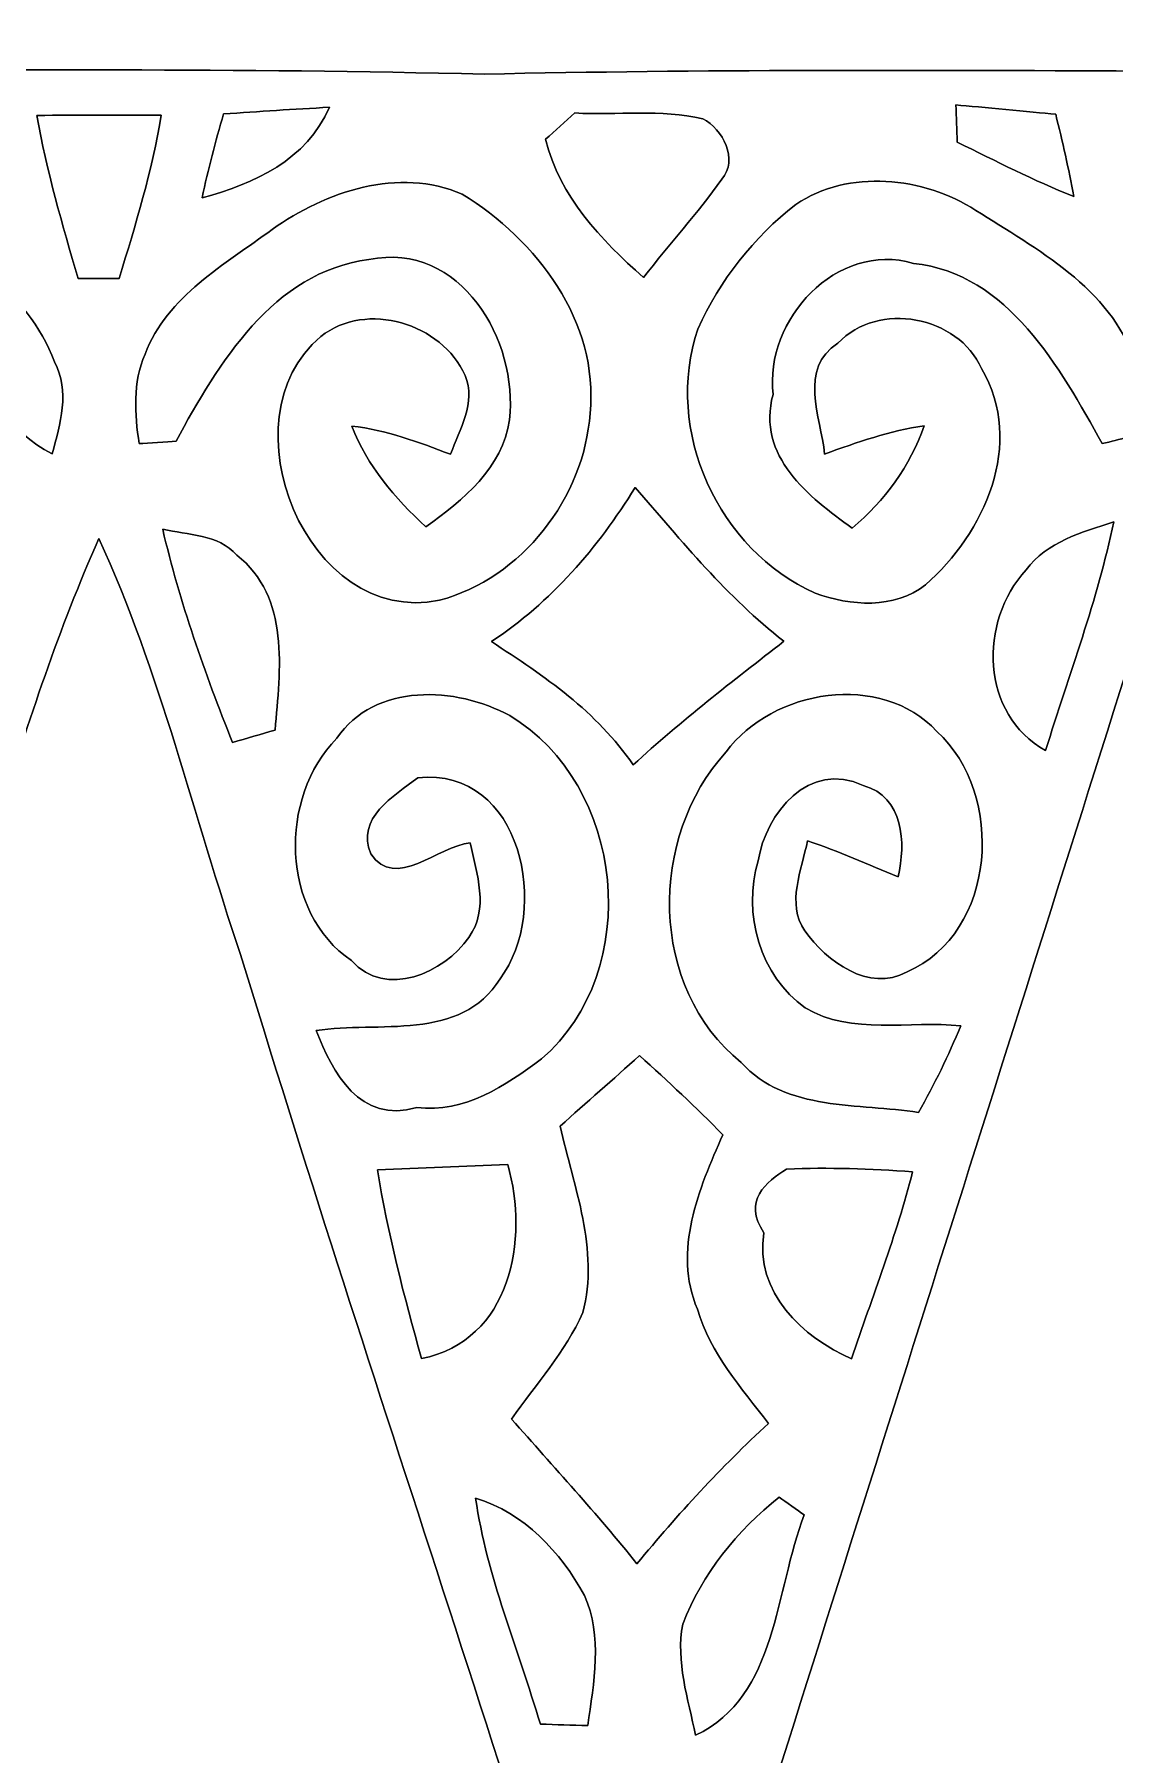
# Model space of a CAD drawing. Header units: centimetres. Extents: x -16.8 to 16.8, y -16.7 to 16.7.
# Drawn here: x -4.17 to -0.21, y 6.68 to 12.98 of the extents above; entities that cross this region are included whole.
import ezdxf

# ---------------------------------------------------------------- set-up
doc = ezdxf.new("R2010")
doc.units = ezdxf.units.CM
doc.header["$MEASUREMENT"] = 0
doc.layers.add('Layer 1', color=7, linetype='Continuous')

msp = doc.modelspace()

# ---------------------------------------------------------------- linework, layer by layer
at = {"layer": 'Layer 1', "color": 7}
for points, knots in [([(-16.77458, 16.66875), (-16.77458, 16.66875), (16.77458, 16.66875), (16.77458, 16.66875), (16.77458, 16.66875), (16.77458, 16.66875), (16.77458, -16.66875), (16.77458, -16.66875), (16.77458, -16.66875), (16.77458, -16.66875), (-16.77458, -16.66875), (-16.77458, -16.66875), (-16.77458, -16.66875), (-16.77458, -16.66875), (-16.77458, 16.66875), (-16.77458, 16.66875), (-16.77458, 16.66875), (-16.77458, 16.66875), (-16.77458, 16.66875), (-16.77458, 16.66875)], [0, 0, 0, 0, 0.1666667, 0.1666667, 0.1666667, 0.1666667, 0.3333333, 0.3333333, 0.3333333, 0.3333333, 0.5, 0.5, 0.5, 0.5, 0.6666667, 0.6666667, 0.6666667, 0.6666667, 1, 1, 1, 1]), ([(-7.87294, 12.85593), (-8.47725, 12.84817), (-9.08121, 12.80724), (-9.68481, 12.84817), (-9.68481, 12.84817), (-10.35509, 12.82629), (-11.02536, 12.84182), (-11.69529, 12.84993), (-11.69529, 12.84993), (-13.22881, 12.82912), (-14.76163, 12.84358), (-16.29481, 12.85099), (-16.29481, 12.85099), (-16.22743, 12.55395), (-16.135, 12.26326), (-16.04222, 11.97328), (-16.04222, 11.97328), (-15.32255, 9.66964), (-14.58489, 7.37235), (-13.84441, 5.07541), (-13.84441, 5.07541), (-13.78162, 5.19359), (-13.74105, 5.32201), (-13.69907, 5.4483), (-13.69907, 5.4483), (-13.28561, 6.72006), (-12.89368, 7.99818), (-12.48481, 9.27135), (-12.48481, 9.27135), (-12.29924, 9.88131), (-12.07135, 10.47821), (-11.91366, 11.09663), (-11.91366, 11.09663), (-11.88579, 11.09521), (-11.83076, 11.09274), (-11.80324, 11.09133), (-11.80324, 11.09133), (-11.53724, 10.2048), (-11.23139, 9.33132), (-10.96186, 8.4455), (-10.96186, 8.4455), (-10.6172, 7.33002), (-10.23514, 6.22512), (-9.92293, 5.10011), (-9.92293, 5.10011), (-9.90036, 5.10011), (-9.8552, 5.10011), (-9.83262, 5.10046), (-9.83262, 5.10046), (-9.24807, 7.11129), (-8.5531, 9.08826), (-7.95126, 11.09416), (-7.95126, 11.09416), (-7.92551, 11.09451), (-7.87365, 11.09451), (-7.84789, 11.09486), (-7.84789, 11.09486), (-7.34624, 9.54546), (-6.86118, 7.99042), (-6.36799, 6.43819), (-6.36799, 6.43819), (-6.23429, 5.99264), (-6.05543, 5.55978), (-5.969, 5.10081), (-5.969, 5.10081), (-5.94607, 5.10046), (-5.90091, 5.10011), (-5.87798, 5.10011), (-5.87798, 5.10011), (-5.39115, 6.78533), (-4.80307, 8.43915), (-4.29683, 10.11872), (-4.29683, 10.11872), (-4.19206, 10.46127), (-4.07882, 10.80206), (-3.93347, 11.13014), (-3.93347, 11.13014), (-3.70734, 10.64225), (-3.5874, 10.11555), (-3.41418, 9.60861), (-3.41418, 9.60861), (-2.95451, 8.09942), (-2.43523, 6.60929), (-1.98543, 5.09764), (-1.98543, 5.09764), (-1.96462, 5.0987), (-1.92264, 5.10081), (-1.90147, 5.10187), (-1.90147, 5.10187), (-1.81081, 5.55872), (-1.65418, 5.99757), (-1.50107, 6.43608), (-1.50107, 6.43608), (-1.01318, 7.98407), (-0.52211, 9.53064), (-0.03457, 11.07863), (-0.03457, 11.07863), (0.00423, 11.08498), (0.04339, 11.09098), (0.08255, 11.09698), (0.08255, 11.09698), (0.67874, 9.08826), (1.37336, 7.10988), (1.96815, 5.10046), (1.96815, 5.10046), (1.98896, 5.10046), (2.02988, 5.10081), (2.05034, 5.10081), (2.05034, 5.10081), (2.18899, 5.71112), (2.42358, 6.29356), (2.60174, 6.89257), (2.60174, 6.89257), (3.03071, 8.29804), (3.50097, 9.69045), (3.92959, 11.09592), (3.92959, 11.09592), (3.95676, 11.09486), (4.01108, 11.0931), (4.03825, 11.09204), (4.03825, 11.09204), (4.65455, 9.09179), (5.32765, 7.10847), (5.91996, 5.10117), (5.91996, 5.10117), (5.94113, 5.10117), (5.98276, 5.10081), (6.00393, 5.10081), (6.00393, 5.10081), (6.59059, 7.11059), (7.28733, 9.08685), (7.88564, 11.0931), (7.88564, 11.0931), (7.91104, 11.09274), (7.96219, 11.09239), (7.98759, 11.09239), (7.98759, 11.09239), (8.5725, 9.32427), (9.10625, 7.53921), (9.69045, 5.77074), (9.69045, 5.77074), (9.76806, 5.55237), (9.81886, 5.32624), (9.87107, 5.10011), (9.87107, 5.10011), (9.89224, 5.10046), (9.93493, 5.10117), (9.95609, 5.10152), (9.95609, 5.10152), (10.56146, 7.10706), (11.24656, 9.08861), (11.84381, 11.09663), (11.84381, 11.09663), (11.88156, 11.09098), (11.92001, 11.08498), (11.95881, 11.07863), (11.95881, 11.07863), (12.59417, 9.07274), (13.22035, 7.06296), (13.8811, 5.06518), (13.8811, 5.06518), (14.63534, 7.32719), (15.33631, 9.60684), (16.06021, 11.87838), (16.06021, 11.87838), (16.15581, 12.20999), (16.31209, 12.52714), (16.33714, 12.87568), (16.33714, 12.87568), (16.25212, 12.86157), (16.16745, 12.84499), (16.08173, 12.84429), (16.08173, 12.84429), (14.00845, 12.84922), (11.93447, 12.82665), (9.8612, 12.84534), (9.8612, 12.84534), (8.88541, 12.82488), (7.90892, 12.86651), (6.93314, 12.83017), (6.93314, 12.83017), (6.25546, 12.87286), (5.57883, 12.80654), (4.90149, 12.84358), (4.90149, 12.84358), (4.01955, 12.86651), (3.13725, 12.81818), (2.25566, 12.84534), (2.25566, 12.84534), (0.66358, 12.82136), (-0.93028, 12.86439), (-2.52236, 12.83017), (-2.52236, 12.83017), (-4.30601, 12.87321), (-6.08965, 12.8083), (-7.87294, 12.85593), (-7.87294, 12.85593), (-7.87294, 12.85593), (-7.87294, 12.85593), (-7.87294, 12.85593)], [0, 0, 0, 0, 0.0196078, 0.0196078, 0.0196078, 0.0196078, 0.0392157, 0.0392157, 0.0392157, 0.0392157, 0.0588235, 0.0588235, 0.0588235, 0.0588235, 0.0784314, 0.0784314, 0.0784314, 0.0784314, 0.0980392, 0.0980392, 0.0980392, 0.0980392, 0.1176471, 0.1176471, 0.1176471, 0.1176471, 0.1372549, 0.1372549, 0.1372549, 0.1372549, 0.1568627, 0.1568627, 0.1568627, 0.1568627, 0.1764706, 0.1764706, 0.1764706, 0.1764706, 0.1960784, 0.1960784, 0.1960784, 0.1960784, 0.2156863, 0.2156863, 0.2156863, 0.2156863, 0.2352941, 0.2352941, 0.2352941, 0.2352941, 0.254902, 0.254902, 0.254902, 0.254902, 0.2745098, 0.2745098, 0.2745098, 0.2745098, 0.2941176, 0.2941176, 0.2941176, 0.2941176, 0.3137255, 0.3137255, 0.3137255, 0.3137255, 0.3333333, 0.3333333, 0.3333333, 0.3333333, 0.3529412, 0.3529412, 0.3529412, 0.3529412, 0.372549, 0.372549, 0.372549, 0.372549, 0.3921569, 0.3921569, 0.3921569, 0.3921569, 0.4117647, 0.4117647, 0.4117647, 0.4117647, 0.4313725, 0.4313725, 0.4313725, 0.4313725, 0.4509804, 0.4509804, 0.4509804, 0.4509804, 0.4705882, 0.4705882, 0.4705882, 0.4705882, 0.4901961, 0.4901961, 0.4901961, 0.4901961, 0.5098039, 0.5098039, 0.5098039, 0.5098039, 0.5294118, 0.5294118, 0.5294118, 0.5294118, 0.5490196, 0.5490196, 0.5490196, 0.5490196, 0.5686275, 0.5686275, 0.5686275, 0.5686275, 0.5882353, 0.5882353, 0.5882353, 0.5882353, 0.6078431, 0.6078431, 0.6078431, 0.6078431, 0.627451, 0.627451, 0.627451, 0.627451, 0.6470588, 0.6470588, 0.6470588, 0.6470588, 0.6666667, 0.6666667, 0.6666667, 0.6666667, 0.6862745, 0.6862745, 0.6862745, 0.6862745, 0.7058824, 0.7058824, 0.7058824, 0.7058824, 0.7254902, 0.7254902, 0.7254902, 0.7254902, 0.745098, 0.745098, 0.745098, 0.745098, 0.7647059, 0.7647059, 0.7647059, 0.7647059, 0.7843137, 0.7843137, 0.7843137, 0.7843137, 0.8039216, 0.8039216, 0.8039216, 0.8039216, 0.8235294, 0.8235294, 0.8235294, 0.8235294, 0.8431373, 0.8431373, 0.8431373, 0.8431373, 0.8627451, 0.8627451, 0.8627451, 0.8627451, 0.8823529, 0.8823529, 0.8823529, 0.8823529, 0.9019608, 0.9019608, 0.9019608, 0.9019608, 0.9215686, 0.9215686, 0.9215686, 0.9215686, 0.9411765, 0.9411765, 0.9411765, 0.9411765, 0.9607843, 0.9607843, 0.9607843, 0.9607843, 1, 1, 1, 1]), ([(-0.79516, 12.71764), (-0.70379, 12.70917), (-0.52105, 12.69189), (-0.42968, 12.68307), (-0.42968, 12.68307), (-0.40464, 12.58358), (-0.38206, 12.48375), (-0.36336, 12.3825), (-0.36336, 12.3825), (-0.50941, 12.44036), (-0.64911, 12.51197), (-0.78987, 12.58111), (-0.78987, 12.58111), (-0.79163, 12.62662), (-0.79375, 12.67213), (-0.79516, 12.71764)], [0, 0, 0, 0, 0.2, 0.2, 0.2, 0.2, 0.4, 0.4, 0.4, 0.4, 0.6, 0.6, 0.6, 0.6, 1, 1, 1, 1]), ([(-4.15996, 12.67919), (-4.00826, 12.67989), (-3.85657, 12.68024), (-3.70452, 12.68024), (-3.70452, 12.68024), (-3.73733, 12.47634), (-3.79942, 12.27949), (-3.85868, 12.08229), (-3.85868, 12.08229), (-3.90913, 12.08229), (-3.95887, 12.08229), (-4.00897, 12.08193), (-4.00897, 12.08193), (-4.06718, 12.27914), (-4.12468, 12.47669), (-4.15996, 12.67919)], [0, 0, 0, 0, 0.2, 0.2, 0.2, 0.2, 0.4, 0.4, 0.4, 0.4, 0.6, 0.6, 0.6, 0.6, 1, 1, 1, 1]), ([(-3.47663, 12.68448), (-3.34751, 12.6933), (-3.21874, 12.70212), (-3.08892, 12.70882), (-3.08892, 12.70882), (-3.17112, 12.51797), (-3.36585, 12.42695), (-3.55529, 12.37791), (-3.55529, 12.37791), (-3.53342, 12.48128), (-3.50626, 12.58323), (-3.47663, 12.68448)], [0, 0, 0, 0, 0.25, 0.25, 0.25, 0.25, 0.5, 0.5, 0.5, 0.5, 1, 1, 1, 1]), ([(-2.19075, 12.68801), (-2.03588, 12.67883), (-1.87501, 12.70282), (-1.72226, 12.66649), (-1.72226, 12.66649), (-1.64783, 12.6298), (-1.59103, 12.51656), (-1.65206, 12.44565), (-1.65206, 12.44565), (-1.74061, 12.32076), (-1.84468, 12.20717), (-1.93851, 12.08652), (-1.93851, 12.08652), (-2.09585, 12.22304), (-2.24543, 12.38285), (-2.29799, 12.5917), (-2.29799, 12.5917), (-2.26201, 12.6238), (-2.22638, 12.6559), (-2.19075, 12.68801)], [0, 0, 0, 0, 0.1666667, 0.1666667, 0.1666667, 0.1666667, 0.3333333, 0.3333333, 0.3333333, 0.3333333, 0.5, 0.5, 0.5, 0.5, 0.6666667, 0.6666667, 0.6666667, 0.6666667, 1, 1, 1, 1]), ([(-5.41338, 12.29289), (-5.22041, 12.49151), (-4.90044, 12.452), (-4.67572, 12.32711), (-4.67572, 12.32711), (-4.44676, 12.18882), (-4.19488, 12.04242), (-4.0954, 11.77713), (-4.0954, 11.77713), (-4.0386, 11.66989), (-4.07423, 11.54959), (-4.10422, 11.44058), (-4.10422, 11.44058), (-4.42066, 11.60039), (-4.4577, 12.06429), (-4.84646, 12.12462), (-4.84646, 12.12462), (-5.22429, 12.28866), (-5.55166, 11.81841), (-5.41761, 11.48433), (-5.41761, 11.48433), (-5.37916, 11.33934), (-5.24475, 11.25961), (-5.13115, 11.17812), (-5.13115, 11.17812), (-5.04613, 11.29806), (-4.96429, 11.41977), (-4.89303, 11.54853), (-4.89303, 11.54853), (-5.02391, 11.51149), (-5.15479, 11.47127), (-5.29061, 11.45893), (-5.29061, 11.45893), (-5.2892, 11.59263), (-5.29943, 11.75491), (-5.17878, 11.84592), (-5.17878, 11.84592), (-5.03026, 11.99621), (-4.73886, 11.94929), (-4.64961, 11.75456), (-4.64961, 11.75456), (-4.51379, 11.43141), (-4.67642, 10.98197), (-5.03238, 10.88425), (-5.03238, 10.88425), (-5.41196, 10.87896), (-5.73652, 11.25538), (-5.73088, 11.62509), (-5.73088, 11.62509), (-5.76827, 11.89249), (-5.58659, 12.11404), (-5.41338, 12.29289)], [0, 0, 0, 0, 0.0714286, 0.0714286, 0.0714286, 0.0714286, 0.1428571, 0.1428571, 0.1428571, 0.1428571, 0.2142857, 0.2142857, 0.2142857, 0.2142857, 0.2857143, 0.2857143, 0.2857143, 0.2857143, 0.3571429, 0.3571429, 0.3571429, 0.3571429, 0.4285714, 0.4285714, 0.4285714, 0.4285714, 0.5, 0.5, 0.5, 0.5, 0.5714286, 0.5714286, 0.5714286, 0.5714286, 0.6428571, 0.6428571, 0.6428571, 0.6428571, 0.7142857, 0.7142857, 0.7142857, 0.7142857, 0.7857143, 0.7857143, 0.7857143, 0.7857143, 0.8571429, 0.8571429, 0.8571429, 0.8571429, 1, 1, 1, 1]), ([(-3.29883, 12.2615), (-3.10303, 12.4012), (-2.83528, 12.49151), (-2.60244, 12.39097), (-2.60244, 12.39097), (-2.33045, 12.22269), (-2.10114, 11.9253), (-2.13466, 11.5884), (-2.13466, 11.5884), (-2.15583, 11.28042), (-2.38478, 10.98409), (-2.6864, 10.90471), (-2.6864, 10.90471), (-3.17147, 10.80523), (-3.48051, 11.56794), (-3.12032, 11.86991), (-3.12032, 11.86991), (-2.9524, 12.00256), (-2.67688, 11.91824), (-2.59256, 11.72704), (-2.59256, 11.72704), (-2.55094, 11.62861), (-2.61197, 11.53019), (-2.64513, 11.43882), (-2.64513, 11.43882), (-2.76225, 11.48397), (-2.88114, 11.52701), (-3.00673, 11.54218), (-3.00673, 11.54218), (-2.95028, 11.39649), (-2.84939, 11.2776), (-2.73579, 11.17353), (-2.73579, 11.17353), (-2.59962, 11.2709), (-2.45463, 11.38837), (-2.42993, 11.56547), (-2.42993, 11.56547), (-2.39642, 11.85404), (-2.60738, 12.22057), (-2.94464, 12.15143), (-2.94464, 12.15143), (-3.29671, 12.10627), (-3.49532, 11.77114), (-3.65054, 11.48715), (-3.65054, 11.48715), (-3.68441, 11.48468), (-3.75214, 11.48009), (-3.78566, 11.47798), (-3.78566, 11.47798), (-3.80189, 11.58699), (-3.80965, 11.70164), (-3.76414, 11.80536), (-3.76414, 11.80536), (-3.683, 12.01667), (-3.47133, 12.13485), (-3.29883, 12.2615)], [0, 0, 0, 0, 0.0666667, 0.0666667, 0.0666667, 0.0666667, 0.1333333, 0.1333333, 0.1333333, 0.1333333, 0.2, 0.2, 0.2, 0.2, 0.2666667, 0.2666667, 0.2666667, 0.2666667, 0.3333333, 0.3333333, 0.3333333, 0.3333333, 0.4, 0.4, 0.4, 0.4, 0.4666667, 0.4666667, 0.4666667, 0.4666667, 0.5333333, 0.5333333, 0.5333333, 0.5333333, 0.6, 0.6, 0.6, 0.6, 0.6666667, 0.6666667, 0.6666667, 0.6666667, 0.7333333, 0.7333333, 0.7333333, 0.7333333, 0.8, 0.8, 0.8, 0.8, 0.8666667, 0.8666667, 0.8666667, 0.8666667, 1, 1, 1, 1]), ([(-1.38148, 12.35287), (-1.18816, 12.4841), (-0.91369, 12.45447), (-0.72214, 12.3317), (-0.72214, 12.3317), (-0.502, 12.19059), (-0.22684, 12.04771), (-0.14146, 11.77996), (-0.14146, 11.77996), (-0.10971, 11.6967), (-0.09701, 11.61203), (-0.06844, 11.52596), (-0.06844, 11.52596), (-0.13229, 11.50973), (-0.19579, 11.4935), (-0.25894, 11.47798), (-0.25894, 11.47798), (-0.41593, 11.75597), (-0.60184, 12.10028), (-0.95038, 12.13767), (-0.95038, 12.13767), (-1.23261, 12.21952), (-1.49578, 11.9313), (-1.46473, 11.65825), (-1.46473, 11.65825), (-1.52612, 11.43035), (-1.33315, 11.28254), (-1.1751, 11.16894), (-1.1751, 11.16894), (-1.05516, 11.26843), (-0.96273, 11.39543), (-0.91123, 11.54324), (-0.91123, 11.54324), (-1.03681, 11.52525), (-1.15676, 11.48292), (-1.27564, 11.43988), (-1.27564, 11.43988), (-1.29046, 11.57781), (-1.37266, 11.75244), (-1.22696, 11.84557), (-1.22696, 11.84557), (-1.0795, 12.00185), (-0.78775, 11.94576), (-0.70097, 11.75244), (-0.70097, 11.75244), (-0.54116, 11.47727), (-0.69074, 11.15025), (-0.90664, 10.96081), (-0.90664, 10.96081), (-1.01953, 10.87191), (-1.18181, 10.88319), (-1.31022, 10.93117), (-1.31022, 10.93117), (-1.66546, 11.0871), (-1.86619, 11.52737), (-1.7399, 11.89743), (-1.7399, 11.89743), (-1.66053, 12.07523), (-1.53529, 12.23363), (-1.38148, 12.35287)], [0, 0, 0, 0, 0.0625, 0.0625, 0.0625, 0.0625, 0.125, 0.125, 0.125, 0.125, 0.1875, 0.1875, 0.1875, 0.1875, 0.25, 0.25, 0.25, 0.25, 0.3125, 0.3125, 0.3125, 0.3125, 0.375, 0.375, 0.375, 0.375, 0.4375, 0.4375, 0.4375, 0.4375, 0.5, 0.5, 0.5, 0.5, 0.5625, 0.5625, 0.5625, 0.5625, 0.625, 0.625, 0.625, 0.625, 0.6875, 0.6875, 0.6875, 0.6875, 0.75, 0.75, 0.75, 0.75, 0.8125, 0.8125, 0.8125, 0.8125, 0.875, 0.875, 0.875, 0.875, 1, 1, 1, 1]), ([(-1.96956, 11.31782), (-1.79811, 11.12097), (-1.6323, 10.91565), (-1.42487, 10.75443), (-1.42487, 10.75443), (-1.6129, 10.60838), (-1.80164, 10.46374), (-1.97661, 10.30217), (-1.97661, 10.30217), (-2.10855, 10.4969), (-2.30258, 10.62743), (-2.4959, 10.75337), (-2.4959, 10.75337), (-2.27789, 10.89801), (-2.10573, 11.09557), (-1.96956, 11.31782)], [0, 0, 0, 0, 0.2, 0.2, 0.2, 0.2, 0.4, 0.4, 0.4, 0.4, 0.6, 0.6, 0.6, 0.6, 1, 1, 1, 1]), ([(-3.69958, 11.16471), (-3.6068, 11.14354), (-3.49673, 11.14707), (-3.42829, 11.07017), (-3.42829, 11.07017), (-3.2325, 10.916), (-3.26884, 10.65036), (-3.28824, 10.42987), (-3.28824, 10.42987), (-3.3401, 10.41471), (-3.39196, 10.39954), (-3.44346, 10.38437), (-3.44346, 10.38437), (-3.54612, 10.63837), (-3.63679, 10.89801), (-3.69958, 11.16471)], [0, 0, 0, 0, 0.2, 0.2, 0.2, 0.2, 0.4, 0.4, 0.4, 0.4, 0.6, 0.6, 0.6, 0.6, 1, 1, 1, 1]), ([(-0.53834, 11.01584), (-0.46214, 11.11885), (-0.33302, 11.15377), (-0.21731, 11.19117), (-0.21731, 11.19117), (-0.27658, 10.90577), (-0.38065, 10.63237), (-0.46673, 10.35473), (-0.46673, 10.35473), (-0.70485, 10.48667), (-0.71226, 10.82569), (-0.53834, 11.01584)], [0, 0, 0, 0, 0.25, 0.25, 0.25, 0.25, 0.5, 0.5, 0.5, 0.5, 1, 1, 1, 1]), ([(-1.63654, 10.34979), (-1.46579, 10.58016), (-1.06962, 10.64401), (-0.86431, 10.42494), (-0.86431, 10.42494), (-0.61383, 10.19246), (-0.64488, 9.68975), (-0.97402, 9.5444), (-0.97402, 9.5444), (-1.11478, 9.46926), (-1.26788, 9.5825), (-1.34832, 9.69469), (-1.34832, 9.69469), (-1.41676, 9.79523), (-1.35925, 9.91835), (-1.33844, 10.02453), (-1.33844, 10.02453), (-1.2259, 9.98537), (-1.11619, 9.93916), (-1.00683, 9.89224), (-1.00683, 9.89224), (-0.97755, 10.01712), (-0.98601, 10.18505), (-1.13418, 10.22667), (-1.13418, 10.22667), (-1.33385, 10.32051), (-1.4919, 10.12437), (-1.51871, 9.95116), (-1.51871, 9.95116), (-1.57833, 9.75889), (-1.5113, 9.53029), (-1.34691, 9.41317), (-1.34691, 9.41317), (-1.17651, 9.31157), (-0.96485, 9.3666), (-0.77752, 9.34755), (-0.77752, 9.34755), (-0.82197, 9.23854), (-0.87383, 9.13271), (-0.93204, 9.03005), (-0.93204, 9.03005), (-1.1497, 9.06604), (-1.4164, 9.03111), (-1.5815, 9.21314), (-1.5815, 9.21314), (-1.92123, 9.48725), (-1.92158, 10.03759), (-1.63654, 10.34979)], [0, 0, 0, 0, 0.0769231, 0.0769231, 0.0769231, 0.0769231, 0.1538462, 0.1538462, 0.1538462, 0.1538462, 0.2307692, 0.2307692, 0.2307692, 0.2307692, 0.3076923, 0.3076923, 0.3076923, 0.3076923, 0.3846154, 0.3846154, 0.3846154, 0.3846154, 0.4615385, 0.4615385, 0.4615385, 0.4615385, 0.5384615, 0.5384615, 0.5384615, 0.5384615, 0.6153846, 0.6153846, 0.6153846, 0.6153846, 0.6923077, 0.6923077, 0.6923077, 0.6923077, 0.7692308, 0.7692308, 0.7692308, 0.7692308, 0.8461538, 0.8461538, 0.8461538, 0.8461538, 1, 1, 1, 1]), ([(-3.06176, 10.39954), (-2.92312, 10.60415), (-2.62502, 10.58968), (-2.42888, 10.48244), (-2.42888, 10.48244), (-2.0066, 10.23091), (-1.93675, 9.55005), (-2.31211, 9.2262), (-2.31211, 9.2262), (-2.4451, 9.12883), (-2.59327, 9.02617), (-2.76931, 9.04875), (-2.76931, 9.04875), (-2.97603, 8.98596), (-3.07904, 9.17751), (-3.13725, 9.33027), (-3.13725, 9.33027), (-2.91253, 9.36519), (-2.60773, 9.28758), (-2.46415, 9.51936), (-2.46415, 9.51936), (-2.27718, 9.76877), (-2.38407, 10.29511), (-2.76578, 10.2549), (-2.76578, 10.2549), (-2.85397, 10.18752), (-2.99332, 10.10779), (-2.93723, 9.97656), (-2.93723, 9.97656), (-2.84833, 9.84109), (-2.69028, 10.00548), (-2.57387, 10.01712), (-2.57387, 10.01712), (-2.54988, 9.90494), (-2.50296, 9.77477), (-2.57881, 9.67105), (-2.57881, 9.67105), (-2.66841, 9.54052), (-2.88255, 9.44527), (-3.00814, 9.58603), (-3.00814, 9.58603), (-3.26884, 9.76277), (-3.27589, 10.18293), (-3.06176, 10.39954)], [0, 0, 0, 0, 0.0833333, 0.0833333, 0.0833333, 0.0833333, 0.1666667, 0.1666667, 0.1666667, 0.1666667, 0.25, 0.25, 0.25, 0.25, 0.3333333, 0.3333333, 0.3333333, 0.3333333, 0.4166667, 0.4166667, 0.4166667, 0.4166667, 0.5, 0.5, 0.5, 0.5, 0.5833333, 0.5833333, 0.5833333, 0.5833333, 0.6666667, 0.6666667, 0.6666667, 0.6666667, 0.75, 0.75, 0.75, 0.75, 0.8333333, 0.8333333, 0.8333333, 0.8333333, 1, 1, 1, 1]), ([(-2.24437, 8.98031), (-2.14736, 9.06604), (-2.05034, 9.15211), (-1.95368, 9.23819), (-1.95368, 9.23819), (-1.84891, 9.14435), (-1.7466, 9.0484), (-1.64818, 8.94856), (-1.64818, 8.94856), (-1.73602, 8.75171), (-1.83303, 8.52417), (-1.74131, 8.31003), (-1.74131, 8.31003), (-1.6951, 8.14776), (-1.5808, 8.02322), (-1.48131, 7.89234), (-1.48131, 7.89234), (-1.65418, 7.73254), (-1.81398, 7.56038), (-1.96286, 7.37799), (-1.96286, 7.37799), (-2.10891, 7.56144), (-2.26766, 7.73289), (-2.42217, 7.90822), (-2.42217, 7.90822), (-2.33292, 8.03592), (-2.22497, 8.15446), (-2.16112, 8.29769), (-2.16112, 8.29769), (-2.10079, 8.5284), (-2.19428, 8.75736), (-2.24437, 8.98031)], [0, 0, 0, 0, 0.1111111, 0.1111111, 0.1111111, 0.1111111, 0.2222222, 0.2222222, 0.2222222, 0.2222222, 0.3333333, 0.3333333, 0.3333333, 0.3333333, 0.4444444, 0.4444444, 0.4444444, 0.4444444, 0.5555556, 0.5555556, 0.5555556, 0.5555556, 0.6666667, 0.6666667, 0.6666667, 0.6666667, 0.7777778, 0.7777778, 0.7777778, 0.7777778, 1, 1, 1, 1]), ([(-2.91324, 8.82015), (-2.75484, 8.82756), (-2.59539, 8.83391), (-2.43628, 8.84026), (-2.43628, 8.84026), (-2.35656, 8.56474), (-2.42535, 8.19573), (-2.75202, 8.12941), (-2.75202, 8.12941), (-2.81517, 8.35731), (-2.87549, 8.58661), (-2.91324, 8.82015)], [0, 0, 0, 0, 0.25, 0.25, 0.25, 0.25, 0.5, 0.5, 0.5, 0.5, 1, 1, 1, 1]), ([(-1.41534, 8.82297), (-1.26224, 8.83003), (-1.10737, 8.82368), (-0.95391, 8.81345), (-0.95391, 8.81345), (-1.01212, 8.58026), (-1.10102, 8.35695), (-1.17687, 8.12906), (-1.17687, 8.12906), (-1.35678, 8.20632), (-1.53317, 8.37318), (-1.49825, 8.59014), (-1.49825, 8.59014), (-1.57692, 8.70585), (-1.48978, 8.77711), (-1.41534, 8.82297)], [0, 0, 0, 0, 0.2, 0.2, 0.2, 0.2, 0.4, 0.4, 0.4, 0.4, 0.6, 0.6, 0.6, 0.6, 1, 1, 1, 1]), ([(-2.55376, 7.61859), (-2.3749, 7.56567), (-2.24331, 7.42209), (-2.15512, 7.26264), (-2.15512, 7.26264), (-2.08774, 7.11376), (-2.1209, 6.94267), (-2.14313, 6.78639), (-2.14313, 6.78639), (-2.20133, 6.78815), (-2.25919, 6.78991), (-2.31669, 6.79168), (-2.31669, 6.79168), (-2.39854, 7.06614), (-2.51248, 7.33354), (-2.55376, 7.61859)], [0, 0, 0, 0, 0.2, 0.2, 0.2, 0.2, 0.4, 0.4, 0.4, 0.4, 0.6, 0.6, 0.6, 0.6, 1, 1, 1, 1]), ([(-1.79529, 7.15751), (-1.72367, 7.34201), (-1.59667, 7.50076), (-1.4418, 7.62212), (-1.4418, 7.62212), (-1.41887, 7.60589), (-1.37336, 7.57343), (-1.35043, 7.55721), (-1.35043, 7.55721), (-1.45874, 7.27992), (-1.44568, 6.89645), (-1.74801, 6.75076), (-1.74801, 6.75076), (-1.77553, 6.88269), (-1.82139, 7.02204), (-1.79529, 7.15751)], [0, 0, 0, 0, 0.2, 0.2, 0.2, 0.2, 0.4, 0.4, 0.4, 0.4, 0.6, 0.6, 0.6, 0.6, 1, 1, 1, 1])]:
    msp.add_open_spline(points, degree=3, knots=knots, dxfattribs=at)
at = {"layer": 'Layer 1', "color": 252}
for points, knots in [([(-7.87294, 12.85593), (-6.08965, 12.8083), (-4.30601, 12.87321), (-2.52236, 12.83017), (-2.52236, 12.83017), (-0.93028, 12.86439), (0.66358, 12.82136), (2.25566, 12.84534), (2.25566, 12.84534), (3.13725, 12.81818), (4.01955, 12.86651), (4.90149, 12.84358), (4.90149, 12.84358), (5.57883, 12.80654), (6.25546, 12.87286), (6.93314, 12.83017), (6.93314, 12.83017), (7.90892, 12.86651), (8.88541, 12.82488), (9.8612, 12.84534), (9.8612, 12.84534), (11.93447, 12.82665), (14.00845, 12.84922), (16.08173, 12.84429), (16.08173, 12.84429), (16.16745, 12.84499), (16.25212, 12.86157), (16.33714, 12.87568), (16.33714, 12.87568), (16.31209, 12.52714), (16.15581, 12.20999), (16.06021, 11.87838), (16.06021, 11.87838), (15.33631, 9.60684), (14.63534, 7.32719), (13.8811, 5.06518), (13.8811, 5.06518), (13.22035, 7.06296), (12.59417, 9.07274), (11.95881, 11.07863), (11.95881, 11.07863), (11.92001, 11.08498), (11.88156, 11.09098), (11.84381, 11.09663), (11.84381, 11.09663), (11.24656, 9.08861), (10.56146, 7.10706), (9.95609, 5.10152), (9.95609, 5.10152), (9.93493, 5.10117), (9.89224, 5.10046), (9.87107, 5.10011), (9.87107, 5.10011), (9.81886, 5.32624), (9.76806, 5.55237), (9.69045, 5.77074), (9.69045, 5.77074), (9.10625, 7.53921), (8.5725, 9.32427), (7.98759, 11.09239), (7.98759, 11.09239), (7.96219, 11.09239), (7.91104, 11.09274), (7.88564, 11.0931), (7.88564, 11.0931), (7.28733, 9.08685), (6.59059, 7.11059), (6.00393, 5.10081), (6.00393, 5.10081), (5.98276, 5.10081), (5.94113, 5.10117), (5.91996, 5.10117), (5.91996, 5.10117), (5.32765, 7.10847), (4.65455, 9.09179), (4.03825, 11.09204), (4.03825, 11.09204), (4.01108, 11.0931), (3.95676, 11.09486), (3.92959, 11.09592), (3.92959, 11.09592), (3.50097, 9.69045), (3.03071, 8.29804), (2.60174, 6.89257), (2.60174, 6.89257), (2.42358, 6.29356), (2.18899, 5.71112), (2.05034, 5.10081), (2.05034, 5.10081), (2.02988, 5.10081), (1.98896, 5.10046), (1.96815, 5.10046), (1.96815, 5.10046), (1.37336, 7.10988), (0.67874, 9.08826), (0.08255, 11.09698), (0.08255, 11.09698), (0.04339, 11.09098), (0.00423, 11.08498), (-0.03457, 11.07863), (-0.03457, 11.07863), (-0.52211, 9.53064), (-1.01318, 7.98407), (-1.50107, 6.43608), (-1.50107, 6.43608), (-1.65418, 5.99757), (-1.81081, 5.55872), (-1.90147, 5.10187), (-1.90147, 5.10187), (-1.92264, 5.10081), (-1.96462, 5.0987), (-1.98543, 5.09764), (-1.98543, 5.09764), (-2.43523, 6.60929), (-2.95451, 8.09942), (-3.41418, 9.60861), (-3.41418, 9.60861), (-3.5874, 10.11555), (-3.70734, 10.64225), (-3.93347, 11.13014), (-3.93347, 11.13014), (-4.07882, 10.80206), (-4.19206, 10.46127), (-4.29683, 10.11872), (-4.29683, 10.11872), (-4.80307, 8.43915), (-5.39115, 6.78533), (-5.87798, 5.10011), (-5.87798, 5.10011), (-5.90091, 5.10011), (-5.94607, 5.10046), (-5.969, 5.10081), (-5.969, 5.10081), (-6.05543, 5.55978), (-6.23429, 5.99264), (-6.36799, 6.43819), (-6.36799, 6.43819), (-6.86118, 7.99042), (-7.34624, 9.54546), (-7.84789, 11.09486), (-7.84789, 11.09486), (-7.87365, 11.09451), (-7.92551, 11.09451), (-7.95126, 11.09416), (-7.95126, 11.09416), (-8.5531, 9.08826), (-9.24807, 7.11129), (-9.83262, 5.10046), (-9.83262, 5.10046), (-9.8552, 5.10011), (-9.90036, 5.10011), (-9.92293, 5.10011), (-9.92293, 5.10011), (-10.23514, 6.22512), (-10.6172, 7.33002), (-10.96186, 8.4455), (-10.96186, 8.4455), (-11.23139, 9.33132), (-11.53724, 10.2048), (-11.80324, 11.09133), (-11.80324, 11.09133), (-11.83076, 11.09274), (-11.88579, 11.09521), (-11.91366, 11.09663), (-11.91366, 11.09663), (-12.07135, 10.47821), (-12.29924, 9.88131), (-12.48481, 9.27135), (-12.48481, 9.27135), (-12.89368, 7.99818), (-13.28561, 6.72006), (-13.69907, 5.4483), (-13.69907, 5.4483), (-13.74105, 5.32201), (-13.78162, 5.19359), (-13.84441, 5.07541), (-13.84441, 5.07541), (-14.58489, 7.37235), (-15.32255, 9.66964), (-16.04222, 11.97328), (-16.04222, 11.97328), (-16.135, 12.26326), (-16.22743, 12.55395), (-16.29481, 12.85099), (-16.29481, 12.85099), (-14.76163, 12.84358), (-13.22881, 12.82912), (-11.69529, 12.84993), (-11.69529, 12.84993), (-11.02536, 12.84182), (-10.35509, 12.82629), (-9.68481, 12.84817), (-9.68481, 12.84817), (-9.08121, 12.80724), (-8.47725, 12.84817), (-7.87294, 12.85593), (-7.87294, 12.85593), (-7.87294, 12.85593), (-7.87294, 12.85593), (-7.87294, 12.85593)], [0, 0, 0, 0, 0.0196078, 0.0196078, 0.0196078, 0.0196078, 0.0392157, 0.0392157, 0.0392157, 0.0392157, 0.0588235, 0.0588235, 0.0588235, 0.0588235, 0.0784314, 0.0784314, 0.0784314, 0.0784314, 0.0980392, 0.0980392, 0.0980392, 0.0980392, 0.1176471, 0.1176471, 0.1176471, 0.1176471, 0.1372549, 0.1372549, 0.1372549, 0.1372549, 0.1568627, 0.1568627, 0.1568627, 0.1568627, 0.1764706, 0.1764706, 0.1764706, 0.1764706, 0.1960784, 0.1960784, 0.1960784, 0.1960784, 0.2156863, 0.2156863, 0.2156863, 0.2156863, 0.2352941, 0.2352941, 0.2352941, 0.2352941, 0.254902, 0.254902, 0.254902, 0.254902, 0.2745098, 0.2745098, 0.2745098, 0.2745098, 0.2941176, 0.2941176, 0.2941176, 0.2941176, 0.3137255, 0.3137255, 0.3137255, 0.3137255, 0.3333333, 0.3333333, 0.3333333, 0.3333333, 0.3529412, 0.3529412, 0.3529412, 0.3529412, 0.372549, 0.372549, 0.372549, 0.372549, 0.3921569, 0.3921569, 0.3921569, 0.3921569, 0.4117647, 0.4117647, 0.4117647, 0.4117647, 0.4313725, 0.4313725, 0.4313725, 0.4313725, 0.4509804, 0.4509804, 0.4509804, 0.4509804, 0.4705882, 0.4705882, 0.4705882, 0.4705882, 0.4901961, 0.4901961, 0.4901961, 0.4901961, 0.5098039, 0.5098039, 0.5098039, 0.5098039, 0.5294118, 0.5294118, 0.5294118, 0.5294118, 0.5490196, 0.5490196, 0.5490196, 0.5490196, 0.5686275, 0.5686275, 0.5686275, 0.5686275, 0.5882353, 0.5882353, 0.5882353, 0.5882353, 0.6078431, 0.6078431, 0.6078431, 0.6078431, 0.627451, 0.627451, 0.627451, 0.627451, 0.6470588, 0.6470588, 0.6470588, 0.6470588, 0.6666667, 0.6666667, 0.6666667, 0.6666667, 0.6862745, 0.6862745, 0.6862745, 0.6862745, 0.7058824, 0.7058824, 0.7058824, 0.7058824, 0.7254902, 0.7254902, 0.7254902, 0.7254902, 0.745098, 0.745098, 0.745098, 0.745098, 0.7647059, 0.7647059, 0.7647059, 0.7647059, 0.7843137, 0.7843137, 0.7843137, 0.7843137, 0.8039216, 0.8039216, 0.8039216, 0.8039216, 0.8235294, 0.8235294, 0.8235294, 0.8235294, 0.8431373, 0.8431373, 0.8431373, 0.8431373, 0.8627451, 0.8627451, 0.8627451, 0.8627451, 0.8823529, 0.8823529, 0.8823529, 0.8823529, 0.9019608, 0.9019608, 0.9019608, 0.9019608, 0.9215686, 0.9215686, 0.9215686, 0.9215686, 0.9411765, 0.9411765, 0.9411765, 0.9411765, 0.9607843, 0.9607843, 0.9607843, 0.9607843, 1, 1, 1, 1]), ([(-0.79516, 12.71764), (-0.79375, 12.67213), (-0.79163, 12.62662), (-0.78987, 12.58111), (-0.78987, 12.58111), (-0.64911, 12.51197), (-0.50941, 12.44036), (-0.36336, 12.3825), (-0.36336, 12.3825), (-0.38206, 12.48375), (-0.40464, 12.58358), (-0.42968, 12.68307), (-0.42968, 12.68307), (-0.52105, 12.69189), (-0.70379, 12.70917), (-0.79516, 12.71764), (-0.79516, 12.71764), (-0.79516, 12.71764), (-0.79516, 12.71764), (-0.79516, 12.71764)], [0, 0, 0, 0, 0.1666667, 0.1666667, 0.1666667, 0.1666667, 0.3333333, 0.3333333, 0.3333333, 0.3333333, 0.5, 0.5, 0.5, 0.5, 0.6666667, 0.6666667, 0.6666667, 0.6666667, 1, 1, 1, 1]), ([(-4.15996, 12.67919), (-4.12468, 12.47669), (-4.06718, 12.27914), (-4.00897, 12.08193), (-4.00897, 12.08193), (-3.95887, 12.08229), (-3.90913, 12.08229), (-3.85868, 12.08229), (-3.85868, 12.08229), (-3.79942, 12.27949), (-3.73733, 12.47634), (-3.70452, 12.68024), (-3.70452, 12.68024), (-3.85657, 12.68024), (-4.00826, 12.67989), (-4.15996, 12.67919), (-4.15996, 12.67919), (-4.15996, 12.67919), (-4.15996, 12.67919), (-4.15996, 12.67919)], [0, 0, 0, 0, 0.1666667, 0.1666667, 0.1666667, 0.1666667, 0.3333333, 0.3333333, 0.3333333, 0.3333333, 0.5, 0.5, 0.5, 0.5, 0.6666667, 0.6666667, 0.6666667, 0.6666667, 1, 1, 1, 1]), ([(-3.47663, 12.68448), (-3.50626, 12.58323), (-3.53342, 12.48128), (-3.55529, 12.37791), (-3.55529, 12.37791), (-3.36585, 12.42695), (-3.17112, 12.51797), (-3.08892, 12.70882), (-3.08892, 12.70882), (-3.21874, 12.70212), (-3.34751, 12.6933), (-3.47663, 12.68448), (-3.47663, 12.68448), (-3.47663, 12.68448), (-3.47663, 12.68448), (-3.47663, 12.68448)], [0, 0, 0, 0, 0.2, 0.2, 0.2, 0.2, 0.4, 0.4, 0.4, 0.4, 0.6, 0.6, 0.6, 0.6, 1, 1, 1, 1]), ([(-2.19075, 12.68801), (-2.22638, 12.6559), (-2.26201, 12.6238), (-2.29799, 12.5917), (-2.29799, 12.5917), (-2.24543, 12.38285), (-2.09585, 12.22304), (-1.93851, 12.08652), (-1.93851, 12.08652), (-1.84468, 12.20717), (-1.74061, 12.32076), (-1.65206, 12.44565), (-1.65206, 12.44565), (-1.59103, 12.51656), (-1.64783, 12.6298), (-1.72226, 12.66649), (-1.72226, 12.66649), (-1.87501, 12.70282), (-2.03588, 12.67883), (-2.19075, 12.68801), (-2.19075, 12.68801), (-2.19075, 12.68801), (-2.19075, 12.68801), (-2.19075, 12.68801)], [0, 0, 0, 0, 0.1428571, 0.1428571, 0.1428571, 0.1428571, 0.2857143, 0.2857143, 0.2857143, 0.2857143, 0.4285714, 0.4285714, 0.4285714, 0.4285714, 0.5714286, 0.5714286, 0.5714286, 0.5714286, 0.7142857, 0.7142857, 0.7142857, 0.7142857, 1, 1, 1, 1]), ([(-5.41338, 12.29289), (-5.58659, 12.11404), (-5.76827, 11.89249), (-5.73088, 11.62509), (-5.73088, 11.62509), (-5.73652, 11.25538), (-5.41196, 10.87896), (-5.03238, 10.88425), (-5.03238, 10.88425), (-4.67642, 10.98197), (-4.51379, 11.43141), (-4.64961, 11.75456), (-4.64961, 11.75456), (-4.73886, 11.94929), (-5.03026, 11.99621), (-5.17878, 11.84592), (-5.17878, 11.84592), (-5.29943, 11.75491), (-5.2892, 11.59263), (-5.29061, 11.45893), (-5.29061, 11.45893), (-5.15479, 11.47127), (-5.02391, 11.51149), (-4.89303, 11.54853), (-4.89303, 11.54853), (-4.96429, 11.41977), (-5.04613, 11.29806), (-5.13115, 11.17812), (-5.13115, 11.17812), (-5.24475, 11.25961), (-5.37916, 11.33934), (-5.41761, 11.48433), (-5.41761, 11.48433), (-5.55166, 11.81841), (-5.22429, 12.28866), (-4.84646, 12.12462), (-4.84646, 12.12462), (-4.4577, 12.06429), (-4.42066, 11.60039), (-4.10422, 11.44058), (-4.10422, 11.44058), (-4.07423, 11.54959), (-4.0386, 11.66989), (-4.0954, 11.77713), (-4.0954, 11.77713), (-4.19488, 12.04242), (-4.44676, 12.18882), (-4.67572, 12.32711), (-4.67572, 12.32711), (-4.90044, 12.452), (-5.22041, 12.49151), (-5.41338, 12.29289), (-5.41338, 12.29289), (-5.41338, 12.29289), (-5.41338, 12.29289), (-5.41338, 12.29289)], [0, 0, 0, 0, 0.0666667, 0.0666667, 0.0666667, 0.0666667, 0.1333333, 0.1333333, 0.1333333, 0.1333333, 0.2, 0.2, 0.2, 0.2, 0.2666667, 0.2666667, 0.2666667, 0.2666667, 0.3333333, 0.3333333, 0.3333333, 0.3333333, 0.4, 0.4, 0.4, 0.4, 0.4666667, 0.4666667, 0.4666667, 0.4666667, 0.5333333, 0.5333333, 0.5333333, 0.5333333, 0.6, 0.6, 0.6, 0.6, 0.6666667, 0.6666667, 0.6666667, 0.6666667, 0.7333333, 0.7333333, 0.7333333, 0.7333333, 0.8, 0.8, 0.8, 0.8, 0.8666667, 0.8666667, 0.8666667, 0.8666667, 1, 1, 1, 1]), ([(-3.29883, 12.2615), (-3.47133, 12.13485), (-3.683, 12.01667), (-3.76414, 11.80536), (-3.76414, 11.80536), (-3.80965, 11.70164), (-3.80189, 11.58699), (-3.78566, 11.47798), (-3.78566, 11.47798), (-3.75214, 11.48009), (-3.68441, 11.48468), (-3.65054, 11.48715), (-3.65054, 11.48715), (-3.49532, 11.77114), (-3.29671, 12.10627), (-2.94464, 12.15143), (-2.94464, 12.15143), (-2.60738, 12.22057), (-2.39642, 11.85404), (-2.42993, 11.56547), (-2.42993, 11.56547), (-2.45463, 11.38837), (-2.59962, 11.2709), (-2.73579, 11.17353), (-2.73579, 11.17353), (-2.84939, 11.2776), (-2.95028, 11.39649), (-3.00673, 11.54218), (-3.00673, 11.54218), (-2.88114, 11.52701), (-2.76225, 11.48397), (-2.64513, 11.43882), (-2.64513, 11.43882), (-2.61197, 11.53019), (-2.55094, 11.62861), (-2.59256, 11.72704), (-2.59256, 11.72704), (-2.67688, 11.91824), (-2.9524, 12.00256), (-3.12032, 11.86991), (-3.12032, 11.86991), (-3.48051, 11.56794), (-3.17147, 10.80523), (-2.6864, 10.90471), (-2.6864, 10.90471), (-2.38478, 10.98409), (-2.15583, 11.28042), (-2.13466, 11.5884), (-2.13466, 11.5884), (-2.10114, 11.9253), (-2.33045, 12.22269), (-2.60244, 12.39097), (-2.60244, 12.39097), (-2.83528, 12.49151), (-3.10303, 12.4012), (-3.29883, 12.2615), (-3.29883, 12.2615), (-3.29883, 12.2615), (-3.29883, 12.2615), (-3.29883, 12.2615)], [0, 0, 0, 0, 0.0625, 0.0625, 0.0625, 0.0625, 0.125, 0.125, 0.125, 0.125, 0.1875, 0.1875, 0.1875, 0.1875, 0.25, 0.25, 0.25, 0.25, 0.3125, 0.3125, 0.3125, 0.3125, 0.375, 0.375, 0.375, 0.375, 0.4375, 0.4375, 0.4375, 0.4375, 0.5, 0.5, 0.5, 0.5, 0.5625, 0.5625, 0.5625, 0.5625, 0.625, 0.625, 0.625, 0.625, 0.6875, 0.6875, 0.6875, 0.6875, 0.75, 0.75, 0.75, 0.75, 0.8125, 0.8125, 0.8125, 0.8125, 0.875, 0.875, 0.875, 0.875, 1, 1, 1, 1]), ([(-1.38148, 12.35287), (-1.53529, 12.23363), (-1.66053, 12.07523), (-1.7399, 11.89743), (-1.7399, 11.89743), (-1.86619, 11.52737), (-1.66546, 11.0871), (-1.31022, 10.93117), (-1.31022, 10.93117), (-1.18181, 10.88319), (-1.01953, 10.87191), (-0.90664, 10.96081), (-0.90664, 10.96081), (-0.69074, 11.15025), (-0.54116, 11.47727), (-0.70097, 11.75244), (-0.70097, 11.75244), (-0.78775, 11.94576), (-1.0795, 12.00185), (-1.22696, 11.84557), (-1.22696, 11.84557), (-1.37266, 11.75244), (-1.29046, 11.57781), (-1.27564, 11.43988), (-1.27564, 11.43988), (-1.15676, 11.48292), (-1.03681, 11.52525), (-0.91123, 11.54324), (-0.91123, 11.54324), (-0.96273, 11.39543), (-1.05516, 11.26843), (-1.1751, 11.16894), (-1.1751, 11.16894), (-1.33315, 11.28254), (-1.52612, 11.43035), (-1.46473, 11.65825), (-1.46473, 11.65825), (-1.49578, 11.9313), (-1.23261, 12.21952), (-0.95038, 12.13767), (-0.95038, 12.13767), (-0.60184, 12.10028), (-0.41593, 11.75597), (-0.25894, 11.47798), (-0.25894, 11.47798), (-0.19579, 11.4935), (-0.13229, 11.50973), (-0.06844, 11.52596), (-0.06844, 11.52596), (-0.09701, 11.61203), (-0.10971, 11.6967), (-0.14146, 11.77996), (-0.14146, 11.77996), (-0.22684, 12.04771), (-0.502, 12.19059), (-0.72214, 12.3317), (-0.72214, 12.3317), (-0.91369, 12.45447), (-1.18816, 12.4841), (-1.38148, 12.35287), (-1.38148, 12.35287), (-1.38148, 12.35287), (-1.38148, 12.35287), (-1.38148, 12.35287)], [0, 0, 0, 0, 0.0588235, 0.0588235, 0.0588235, 0.0588235, 0.1176471, 0.1176471, 0.1176471, 0.1176471, 0.1764706, 0.1764706, 0.1764706, 0.1764706, 0.2352941, 0.2352941, 0.2352941, 0.2352941, 0.2941176, 0.2941176, 0.2941176, 0.2941176, 0.3529412, 0.3529412, 0.3529412, 0.3529412, 0.4117647, 0.4117647, 0.4117647, 0.4117647, 0.4705882, 0.4705882, 0.4705882, 0.4705882, 0.5294118, 0.5294118, 0.5294118, 0.5294118, 0.5882353, 0.5882353, 0.5882353, 0.5882353, 0.6470588, 0.6470588, 0.6470588, 0.6470588, 0.7058824, 0.7058824, 0.7058824, 0.7058824, 0.7647059, 0.7647059, 0.7647059, 0.7647059, 0.8235294, 0.8235294, 0.8235294, 0.8235294, 0.8823529, 0.8823529, 0.8823529, 0.8823529, 1, 1, 1, 1]), ([(-1.96956, 11.31782), (-2.10573, 11.09557), (-2.27789, 10.89801), (-2.4959, 10.75337), (-2.4959, 10.75337), (-2.30258, 10.62743), (-2.10855, 10.4969), (-1.97661, 10.30217), (-1.97661, 10.30217), (-1.80164, 10.46374), (-1.6129, 10.60838), (-1.42487, 10.75443), (-1.42487, 10.75443), (-1.6323, 10.91565), (-1.79811, 11.12097), (-1.96956, 11.31782), (-1.96956, 11.31782), (-1.96956, 11.31782), (-1.96956, 11.31782), (-1.96956, 11.31782)], [0, 0, 0, 0, 0.1666667, 0.1666667, 0.1666667, 0.1666667, 0.3333333, 0.3333333, 0.3333333, 0.3333333, 0.5, 0.5, 0.5, 0.5, 0.6666667, 0.6666667, 0.6666667, 0.6666667, 1, 1, 1, 1]), ([(-3.69958, 11.16471), (-3.63679, 10.89801), (-3.54612, 10.63837), (-3.44346, 10.38437), (-3.44346, 10.38437), (-3.39196, 10.39954), (-3.3401, 10.41471), (-3.28824, 10.42987), (-3.28824, 10.42987), (-3.26884, 10.65036), (-3.2325, 10.916), (-3.42829, 11.07017), (-3.42829, 11.07017), (-3.49673, 11.14707), (-3.6068, 11.14354), (-3.69958, 11.16471), (-3.69958, 11.16471), (-3.69958, 11.16471), (-3.69958, 11.16471), (-3.69958, 11.16471)], [0, 0, 0, 0, 0.1666667, 0.1666667, 0.1666667, 0.1666667, 0.3333333, 0.3333333, 0.3333333, 0.3333333, 0.5, 0.5, 0.5, 0.5, 0.6666667, 0.6666667, 0.6666667, 0.6666667, 1, 1, 1, 1]), ([(-0.53834, 11.01584), (-0.71226, 10.82569), (-0.70485, 10.48667), (-0.46673, 10.35473), (-0.46673, 10.35473), (-0.38065, 10.63237), (-0.27658, 10.90577), (-0.21731, 11.19117), (-0.21731, 11.19117), (-0.33302, 11.15377), (-0.46214, 11.11885), (-0.53834, 11.01584), (-0.53834, 11.01584), (-0.53834, 11.01584), (-0.53834, 11.01584), (-0.53834, 11.01584)], [0, 0, 0, 0, 0.2, 0.2, 0.2, 0.2, 0.4, 0.4, 0.4, 0.4, 0.6, 0.6, 0.6, 0.6, 1, 1, 1, 1]), ([(-1.63654, 10.34979), (-1.92158, 10.03759), (-1.92123, 9.48725), (-1.5815, 9.21314), (-1.5815, 9.21314), (-1.4164, 9.03111), (-1.1497, 9.06604), (-0.93204, 9.03005), (-0.93204, 9.03005), (-0.87383, 9.13271), (-0.82197, 9.23854), (-0.77752, 9.34755), (-0.77752, 9.34755), (-0.96485, 9.3666), (-1.17651, 9.31157), (-1.34691, 9.41317), (-1.34691, 9.41317), (-1.5113, 9.53029), (-1.57833, 9.75889), (-1.51871, 9.95116), (-1.51871, 9.95116), (-1.4919, 10.12437), (-1.33385, 10.32051), (-1.13418, 10.22667), (-1.13418, 10.22667), (-0.98601, 10.18505), (-0.97755, 10.01712), (-1.00683, 9.89224), (-1.00683, 9.89224), (-1.11619, 9.93916), (-1.2259, 9.98537), (-1.33844, 10.02453), (-1.33844, 10.02453), (-1.35925, 9.91835), (-1.41676, 9.79523), (-1.34832, 9.69469), (-1.34832, 9.69469), (-1.26788, 9.5825), (-1.11478, 9.46926), (-0.97402, 9.5444), (-0.97402, 9.5444), (-0.64488, 9.68975), (-0.61383, 10.19246), (-0.86431, 10.42494), (-0.86431, 10.42494), (-1.06962, 10.64401), (-1.46579, 10.58016), (-1.63654, 10.34979), (-1.63654, 10.34979), (-1.63654, 10.34979), (-1.63654, 10.34979), (-1.63654, 10.34979)], [0, 0, 0, 0, 0.0714286, 0.0714286, 0.0714286, 0.0714286, 0.1428571, 0.1428571, 0.1428571, 0.1428571, 0.2142857, 0.2142857, 0.2142857, 0.2142857, 0.2857143, 0.2857143, 0.2857143, 0.2857143, 0.3571429, 0.3571429, 0.3571429, 0.3571429, 0.4285714, 0.4285714, 0.4285714, 0.4285714, 0.5, 0.5, 0.5, 0.5, 0.5714286, 0.5714286, 0.5714286, 0.5714286, 0.6428571, 0.6428571, 0.6428571, 0.6428571, 0.7142857, 0.7142857, 0.7142857, 0.7142857, 0.7857143, 0.7857143, 0.7857143, 0.7857143, 0.8571429, 0.8571429, 0.8571429, 0.8571429, 1, 1, 1, 1]), ([(-3.06176, 10.39954), (-3.27589, 10.18293), (-3.26884, 9.76277), (-3.00814, 9.58603), (-3.00814, 9.58603), (-2.88255, 9.44527), (-2.66841, 9.54052), (-2.57881, 9.67105), (-2.57881, 9.67105), (-2.50296, 9.77477), (-2.54988, 9.90494), (-2.57387, 10.01712), (-2.57387, 10.01712), (-2.69028, 10.00548), (-2.84833, 9.84109), (-2.93723, 9.97656), (-2.93723, 9.97656), (-2.99332, 10.10779), (-2.85397, 10.18752), (-2.76578, 10.2549), (-2.76578, 10.2549), (-2.38407, 10.29511), (-2.27718, 9.76877), (-2.46415, 9.51936), (-2.46415, 9.51936), (-2.60773, 9.28758), (-2.91253, 9.36519), (-3.13725, 9.33027), (-3.13725, 9.33027), (-3.07904, 9.17751), (-2.97603, 8.98596), (-2.76931, 9.04875), (-2.76931, 9.04875), (-2.59327, 9.02617), (-2.4451, 9.12883), (-2.31211, 9.2262), (-2.31211, 9.2262), (-1.93675, 9.55005), (-2.0066, 10.23091), (-2.42888, 10.48244), (-2.42888, 10.48244), (-2.62502, 10.58968), (-2.92312, 10.60415), (-3.06176, 10.39954), (-3.06176, 10.39954), (-3.06176, 10.39954), (-3.06176, 10.39954), (-3.06176, 10.39954)], [0, 0, 0, 0, 0.0769231, 0.0769231, 0.0769231, 0.0769231, 0.1538462, 0.1538462, 0.1538462, 0.1538462, 0.2307692, 0.2307692, 0.2307692, 0.2307692, 0.3076923, 0.3076923, 0.3076923, 0.3076923, 0.3846154, 0.3846154, 0.3846154, 0.3846154, 0.4615385, 0.4615385, 0.4615385, 0.4615385, 0.5384615, 0.5384615, 0.5384615, 0.5384615, 0.6153846, 0.6153846, 0.6153846, 0.6153846, 0.6923077, 0.6923077, 0.6923077, 0.6923077, 0.7692308, 0.7692308, 0.7692308, 0.7692308, 0.8461538, 0.8461538, 0.8461538, 0.8461538, 1, 1, 1, 1]), ([(-2.24437, 8.98031), (-2.19428, 8.75736), (-2.10079, 8.5284), (-2.16112, 8.29769), (-2.16112, 8.29769), (-2.22497, 8.15446), (-2.33292, 8.03592), (-2.42217, 7.90822), (-2.42217, 7.90822), (-2.26766, 7.73289), (-2.10891, 7.56144), (-1.96286, 7.37799), (-1.96286, 7.37799), (-1.81398, 7.56038), (-1.65418, 7.73254), (-1.48131, 7.89234), (-1.48131, 7.89234), (-1.5808, 8.02322), (-1.6951, 8.14776), (-1.74131, 8.31003), (-1.74131, 8.31003), (-1.83303, 8.52417), (-1.73602, 8.75171), (-1.64818, 8.94856), (-1.64818, 8.94856), (-1.7466, 9.0484), (-1.84891, 9.14435), (-1.95368, 9.23819), (-1.95368, 9.23819), (-2.05034, 9.15211), (-2.14736, 9.06604), (-2.24437, 8.98031), (-2.24437, 8.98031), (-2.24437, 8.98031), (-2.24437, 8.98031), (-2.24437, 8.98031)], [0, 0, 0, 0, 0.1, 0.1, 0.1, 0.1, 0.2, 0.2, 0.2, 0.2, 0.3, 0.3, 0.3, 0.3, 0.4, 0.4, 0.4, 0.4, 0.5, 0.5, 0.5, 0.5, 0.6, 0.6, 0.6, 0.6, 0.7, 0.7, 0.7, 0.7, 0.8, 0.8, 0.8, 0.8, 1, 1, 1, 1]), ([(-2.91324, 8.82015), (-2.87549, 8.58661), (-2.81517, 8.35731), (-2.75202, 8.12941), (-2.75202, 8.12941), (-2.42535, 8.19573), (-2.35656, 8.56474), (-2.43628, 8.84026), (-2.43628, 8.84026), (-2.59539, 8.83391), (-2.75484, 8.82756), (-2.91324, 8.82015), (-2.91324, 8.82015), (-2.91324, 8.82015), (-2.91324, 8.82015), (-2.91324, 8.82015)], [0, 0, 0, 0, 0.2, 0.2, 0.2, 0.2, 0.4, 0.4, 0.4, 0.4, 0.6, 0.6, 0.6, 0.6, 1, 1, 1, 1]), ([(-1.41534, 8.82297), (-1.48978, 8.77711), (-1.57692, 8.70585), (-1.49825, 8.59014), (-1.49825, 8.59014), (-1.53317, 8.37318), (-1.35678, 8.20632), (-1.17687, 8.12906), (-1.17687, 8.12906), (-1.10102, 8.35695), (-1.01212, 8.58026), (-0.95391, 8.81345), (-0.95391, 8.81345), (-1.10737, 8.82368), (-1.26224, 8.83003), (-1.41534, 8.82297), (-1.41534, 8.82297), (-1.41534, 8.82297), (-1.41534, 8.82297), (-1.41534, 8.82297)], [0, 0, 0, 0, 0.1666667, 0.1666667, 0.1666667, 0.1666667, 0.3333333, 0.3333333, 0.3333333, 0.3333333, 0.5, 0.5, 0.5, 0.5, 0.6666667, 0.6666667, 0.6666667, 0.6666667, 1, 1, 1, 1]), ([(-2.55376, 7.61859), (-2.51248, 7.33354), (-2.39854, 7.06614), (-2.31669, 6.79168), (-2.31669, 6.79168), (-2.25919, 6.78991), (-2.20133, 6.78815), (-2.14313, 6.78639), (-2.14313, 6.78639), (-2.1209, 6.94267), (-2.08774, 7.11376), (-2.15512, 7.26264), (-2.15512, 7.26264), (-2.24331, 7.42209), (-2.3749, 7.56567), (-2.55376, 7.61859), (-2.55376, 7.61859), (-2.55376, 7.61859), (-2.55376, 7.61859), (-2.55376, 7.61859)], [0, 0, 0, 0, 0.1666667, 0.1666667, 0.1666667, 0.1666667, 0.3333333, 0.3333333, 0.3333333, 0.3333333, 0.5, 0.5, 0.5, 0.5, 0.6666667, 0.6666667, 0.6666667, 0.6666667, 1, 1, 1, 1]), ([(-1.79529, 7.15751), (-1.82139, 7.02204), (-1.77553, 6.88269), (-1.74801, 6.75076), (-1.74801, 6.75076), (-1.44568, 6.89645), (-1.45874, 7.27992), (-1.35043, 7.55721), (-1.35043, 7.55721), (-1.37336, 7.57343), (-1.41887, 7.60589), (-1.4418, 7.62212), (-1.4418, 7.62212), (-1.59667, 7.50076), (-1.72367, 7.34201), (-1.79529, 7.15751), (-1.79529, 7.15751), (-1.79529, 7.15751), (-1.79529, 7.15751), (-1.79529, 7.15751)], [0, 0, 0, 0, 0.1666667, 0.1666667, 0.1666667, 0.1666667, 0.3333333, 0.3333333, 0.3333333, 0.3333333, 0.5, 0.5, 0.5, 0.5, 0.6666667, 0.6666667, 0.6666667, 0.6666667, 1, 1, 1, 1])]:
    msp.add_open_spline(points, degree=3, knots=knots, dxfattribs=at)

doc.saveas('drawing.dxf')
